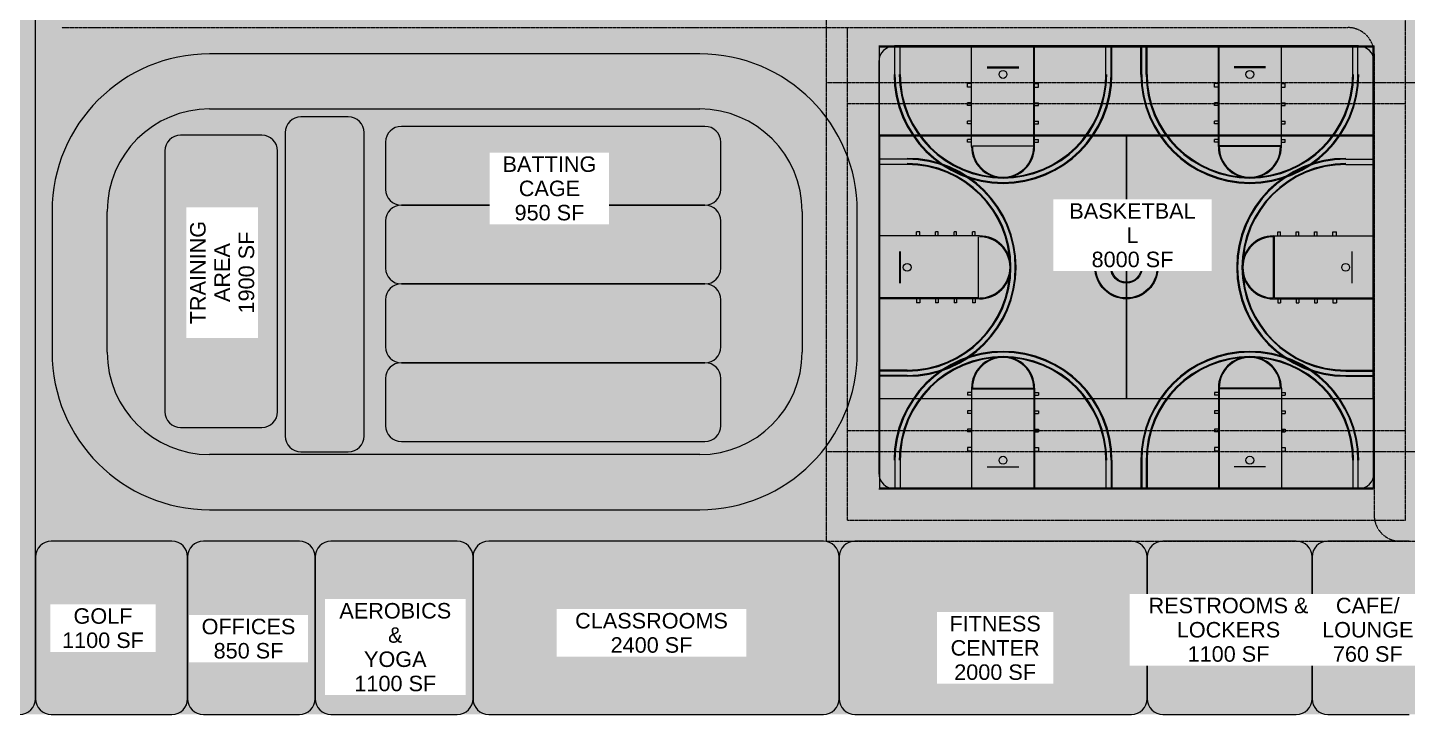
# Model space of a CAD drawing. Header units: inches. Extents: x 15868 to 47478, y -26121 to 7059.
# Drawn here: x 41558 to 44711, y -23012 to -21442 of the extents above; entities that cross this region are included whole.
import ezdxf

# ---------------------------------------------------------------- set-up
doc = ezdxf.new("R2010")
doc.units = ezdxf.units.IN
doc.header["$MEASUREMENT"] = 0
doc.linetypes.add('Hidden 1_8_', pattern=[0.1875, 0.125, -0.0625])
for name, color, linetype, lineweight in [('A-DETL', 90, 'Continuous', 9), ('A-DETL-GENF', 92, 'Continuous', 9), ('A-DETL-HDLN', 90, 'Hidden 1_8_', 9), ('A-DETL-WIDE', 214, 'Continuous', 15), ('G-ANNO-TEXT', 231, 'Continuous', 9)]:
    doc.layers.add(name, color=color, linetype=linetype, lineweight=lineweight)
doc.styles.add('Arial', font='arial.ttf', dxfattribs={"height": 35.407186})

msp = doc.modelspace()

# ---------------------------------------------------------------- hatches: boundary and pattern name
at = {"layer": 'A-DETL-GENF'}
msp.add_hatch(color=7, dxfattribs=at).paths.add_polyline_path([(42544.2, -23012.1), (45044.4, -23012.1), (45044.4, -22616.1), (44755.4, -22616.1), (44755.4, -21416.1), (41576.4, -21416.1), (41576.4, -20456.1), (41168.4, -20456.1), (41168.4, -23012.1), (42543.9, -23012.1)], flags=0)

# ---------------------------------------------------------------- linework, layer by layer
at = {"layer": 'A-DETL'}
for p, q in [((43503.4, -21484.1), (44632.6, -21484.1)), ((43505.4, -21688.1), (43505.4, -21486.1)), ((43505.4, -21486.1), (44633.2, -21486.1)), ((43540.4, -21549.1), (43540.4, -21486.1)), ((43552.4, -21549.1), (43552.4, -21486.1)), ((43715.4, -21714.1), (43715.4, -21486.1)), ((43857.4, -21712.1), (43857.4, -21486.1)), ((43859.4, -21714.1), (43859.4, -21486.1)), ((44022.4, -21549.1), (44022.4, -21486.1)), ((44034.4, -21549.1), (44034.4, -21486.1)), ((44036.4, -21549.1), (44036.4, -21486.1)), ((44102.4, -21549.1), (44102.4, -21486.1)), ((44104.4, -21549.1), (44104.4, -21486.1)), ((44114.4, -21549.1), (44114.4, -21486.1)), ((44116.4, -21549.1), (44116.4, -21486.1)), ((44279.4, -21714.1), (44279.4, -21486.1)), ((44281.4, -21712.1), (44281.4, -21486.1)), ((44423.4, -21714.1), (44423.4, -21486.1)), ((44586.4, -21549.1), (44586.4, -21486.1)), ((44598.4, -21549.1), (44598.4, -21486.1)), ((44632.6, -21484.1), (44635.4, -21484.1)), ((44633.2, -21486.1), (44633.4, -21486.1)), ((44633.4, -21486.7), (44633.4, -21486.1)), ((44633.4, -21688.1), (44633.4, -21486.7)), ((44635.4, -21688.1), (44635.4, -21484.1)), ((43751.4, -21532.1), (43823.4, -21532.1)), ((43751.4, -21534.1), (43823.4, -21534.1)), ((44387.4, -21532.1), (44315.4, -21532.1)), ((44387.4, -21534.1), (44315.4, -21534.1)), ((43715.4, -21570.1), (43706.4, -21570.1)), ((43706.4, -21578.1), (43706.4, -21570.1)), ((43715.4, -21578.1), (43706.4, -21578.1)), ((43859.4, -21570.1), (43868.4, -21570.1)), ((43859.4, -21578.1), (43868.4, -21578.1)), ((43868.4, -21578.1), (43868.4, -21570.1)), ((44279.4, -21570.1), (44270.4, -21570.1)), ((44270.4, -21578.1), (44270.4, -21570.1)), ((44279.4, -21578.1), (44270.4, -21578.1)), ((44423.4, -21570.1), (44432.4, -21570.1)), ((44423.4, -21578.1), (44432.4, -21578.1)), ((44432.4, -21578.1), (44432.4, -21570.1)), ((43715.4, -21614.1), (43706.4, -21614.1)), ((43706.4, -21620.1), (43706.4, -21614.1)), ((43715.4, -21620.1), (43706.4, -21620.1)), ((43859.4, -21614.1), (43868.4, -21614.1)), ((43859.4, -21620.1), (43868.4, -21620.1)), ((43868.4, -21620.1), (43868.4, -21614.1)), ((44279.4, -21614.1), (44270.4, -21614.1)), ((44270.4, -21620.1), (44270.4, -21614.1)), ((44279.4, -21620.1), (44270.4, -21620.1)), ((44423.4, -21614.1), (44432.4, -21614.1)), ((44423.4, -21620.1), (44432.4, -21620.1)), ((44432.4, -21620.1), (44432.4, -21614.1)), ((43715.4, -21656.1), (43706.4, -21656.1)), ((43706.4, -21662.1), (43706.4, -21656.1)), ((43859.4, -21656.1), (43868.4, -21656.1)), ((43868.4, -21662.1), (43868.4, -21656.1)), ((44279.4, -21656.1), (44270.4, -21656.1)), ((44270.4, -21662.1), (44270.4, -21656.1)), ((44423.4, -21656.1), (44432.4, -21656.1)), ((44432.4, -21662.1), (44432.4, -21656.1)), ((44635.4, -21688.1), (43503.4, -21688.1)), ((43505.4, -21690.1), (43505.4, -22290.1)), ((44633.4, -21690.1), (43505.4, -21690.1)), ((43715.4, -21662.1), (43706.4, -21662.1)), ((43859.4, -21662.1), (43868.4, -21662.1)), ((44068.4, -21690.1), (44068.4, -22290.1)), ((44069.4, -21690.1), (44069.4, -22290.1)), ((44279.4, -21662.1), (44270.4, -21662.1)), ((44423.4, -21662.1), (44432.4, -21662.1)), ((44633.4, -22290.1), (44633.4, -21690.1)), ((44635.4, -22292.1), (44635.4, -21688.1)), ((43715.4, -21698.1), (43706.4, -21698.1)), ((43706.4, -21704.1), (43706.4, -21698.1)), ((43715.4, -21704.1), (43706.4, -21704.1)), ((43717.4, -21712.1), (43857.4, -21712.1)), ((43859.4, -21698.1), (43868.4, -21698.1)), ((43859.4, -21704.1), (43868.4, -21704.1)), ((43868.4, -21704.1), (43868.4, -21698.1)), ((44279.4, -21698.1), (44270.4, -21698.1)), ((44270.4, -21704.1), (44270.4, -21698.1)), ((44279.4, -21704.1), (44270.4, -21704.1)), ((44421.4, -21712.1), (44281.4, -21712.1)), ((44421.4, -21714.1), (44281.4, -21714.1)), ((44423.4, -21698.1), (44432.4, -21698.1)), ((44423.4, -21704.1), (44432.4, -21704.1)), ((44432.4, -21704.1), (44432.4, -21698.1)), ((43568.4, -21743.1), (43505.4, -21743.1)), ((43568.4, -21755.1), (43505.4, -21755.1)), ((44570.4, -21743.1), (44633.4, -21743.1)), ((44570.4, -21755.1), (44633.4, -21755.1)), ((43589.4, -21918.1), (43589.4, -21909.1)), ((43597.4, -21909.1), (43589.4, -21909.1)), ((43597.4, -21918.1), (43597.4, -21909.1)), ((43633.4, -21918.1), (43633.4, -21909.1)), ((43639.4, -21909.1), (43633.4, -21909.1)), ((43639.4, -21918.1), (43639.4, -21909.1)), ((43675.4, -21918.1), (43675.4, -21909.1)), ((43681.4, -21909.1), (43675.4, -21909.1)), ((43681.4, -21918.1), (43681.4, -21909.1)), ((43717.4, -21918.1), (43717.4, -21909.1)), ((43723.4, -21909.1), (43717.4, -21909.1)), ((43723.4, -21918.1), (43723.4, -21909.1)), ((44415.4, -21909.1), (44421.4, -21909.1)), ((44415.4, -21918.1), (44415.4, -21909.1)), ((44421.4, -21918.1), (44421.4, -21909.1)), ((44457.4, -21909.1), (44463.4, -21909.1)), ((44457.4, -21918.1), (44457.4, -21909.1)), ((44463.4, -21918.1), (44463.4, -21909.1)), ((44499.4, -21909.1), (44505.4, -21909.1)), ((44499.4, -21918.1), (44499.4, -21909.1)), ((44505.4, -21918.1), (44505.4, -21909.1)), ((44541.4, -21909.1), (44549.4, -21909.1)), ((44541.4, -21918.1), (44541.4, -21909.1)), ((44549.4, -21918.1), (44549.4, -21909.1)), ((43733.4, -21918.1), (43505.4, -21918.1)), ((43731.4, -22060.1), (43731.4, -21920.1)), ((44405.4, -21918.1), (44633.4, -21918.1)), ((44405.4, -22060.1), (44405.4, -21920.1)), ((44407.4, -22060.1), (44407.4, -21920.1)), ((43551.4, -22026.1), (43551.4, -21954.1)), ((43553.4, -22026.1), (43553.4, -21954.1)), ((44585.4, -22026.1), (44585.4, -21954.1)), ((43731.4, -22060.1), (43505.4, -22060.1)), ((43733.4, -22062.1), (43505.4, -22062.1)), ((43589.4, -22062.1), (43589.4, -22071.1)), ((43597.4, -22071.1), (43589.4, -22071.1)), ((43597.4, -22062.1), (43597.4, -22071.1)), ((43633.4, -22062.1), (43633.4, -22071.1)), ((43639.4, -22071.1), (43633.4, -22071.1)), ((43639.4, -22062.1), (43639.4, -22071.1)), ((43675.4, -22062.1), (43675.4, -22071.1)), ((43681.4, -22071.1), (43675.4, -22071.1)), ((43681.4, -22062.1), (43681.4, -22071.1)), ((43717.4, -22062.1), (43717.4, -22071.1)), ((43723.4, -22071.1), (43717.4, -22071.1)), ((43723.4, -22062.1), (43723.4, -22071.1)), ((44405.4, -22062.1), (44633.4, -22062.1)), ((44407.4, -22060.1), (44633.4, -22060.1)), ((44415.4, -22062.1), (44415.4, -22071.1)), ((44415.4, -22071.1), (44421.4, -22071.1)), ((44421.4, -22062.1), (44421.4, -22071.1)), ((44457.4, -22062.1), (44457.4, -22071.1)), ((44457.4, -22071.1), (44463.4, -22071.1)), ((44463.4, -22062.1), (44463.4, -22071.1)), ((44499.4, -22062.1), (44499.4, -22071.1)), ((44499.4, -22071.1), (44505.4, -22071.1)), ((44505.4, -22062.1), (44505.4, -22071.1)), ((44541.4, -22062.1), (44541.4, -22071.1)), ((44541.4, -22071.1), (44549.4, -22071.1)), ((44549.4, -22062.1), (44549.4, -22071.1)), ((43568.4, -22225.1), (43505.4, -22225.1)), ((43568.4, -22227.1), (43505.4, -22227.1)), ((44570.4, -22225.1), (44633.4, -22225.1)), ((44570.4, -22227.1), (44633.4, -22227.1)), ((43568.4, -22237.1), (43505.4, -22237.1)), ((43568.4, -22239.1), (43505.4, -22239.1)), ((44570.4, -22237.1), (44633.4, -22237.1)), ((44570.4, -22239.1), (44633.4, -22239.1)), ((43505.4, -22290.1), (44633.4, -22290.1)), ((43505.4, -22292.1), (43505.4, -22494.1)), ((43706.4, -22276.1), (43706.4, -22282.1)), ((43715.4, -22276.1), (43706.4, -22276.1)), ((43715.4, -22282.1), (43706.4, -22282.1)), ((43715.4, -22266.1), (43715.4, -22494.1)), ((43717.4, -22266.1), (43857.4, -22266.1)), ((43717.4, -22268.1), (43857.4, -22268.1)), ((43857.4, -22268.1), (43857.4, -22494.1)), ((43859.4, -22266.1), (43859.4, -22494.1)), ((43859.4, -22276.1), (43868.4, -22276.1)), ((43859.4, -22282.1), (43868.4, -22282.1)), ((43868.4, -22276.1), (43868.4, -22282.1)), ((44270.4, -22276.1), (44270.4, -22282.1)), ((44279.4, -22276.1), (44270.4, -22276.1)), ((44279.4, -22282.1), (44270.4, -22282.1)), ((44279.4, -22266.1), (44279.4, -22494.1)), ((44421.4, -22266.1), (44281.4, -22266.1)), ((44421.4, -22268.1), (44281.4, -22268.1)), ((44281.4, -22268.1), (44281.4, -22494.1)), ((44423.4, -22266.1), (44423.4, -22494.1)), ((44423.4, -22276.1), (44432.4, -22276.1)), ((44423.4, -22282.1), (44432.4, -22282.1)), ((44432.4, -22276.1), (44432.4, -22282.1)), ((44633.4, -22292.1), (44633.4, -22494.1)), ((44635.4, -22292.1), (44635.4, -22496.1)), ((43706.4, -22318.1), (43706.4, -22324.1)), ((43715.4, -22318.1), (43706.4, -22318.1)), ((43859.4, -22318.1), (43868.4, -22318.1)), ((43868.4, -22318.1), (43868.4, -22324.1)), ((44270.4, -22318.1), (44270.4, -22324.1)), ((44279.4, -22318.1), (44270.4, -22318.1)), ((44423.4, -22318.1), (44432.4, -22318.1)), ((44432.4, -22318.1), (44432.4, -22324.1)), ((43715.4, -22324.1), (43706.4, -22324.1)), ((43859.4, -22324.1), (43868.4, -22324.1)), ((44279.4, -22324.1), (44270.4, -22324.1)), ((44423.4, -22324.1), (44432.4, -22324.1)), ((43706.4, -22360.1), (43706.4, -22366.1)), ((43715.4, -22360.1), (43706.4, -22360.1)), ((43715.4, -22366.1), (43706.4, -22366.1)), ((43859.4, -22360.1), (43868.4, -22360.1)), ((43859.4, -22366.1), (43868.4, -22366.1)), ((43868.4, -22360.1), (43868.4, -22366.1)), ((44270.4, -22360.1), (44270.4, -22366.1)), ((44279.4, -22360.1), (44270.4, -22360.1)), ((44279.4, -22366.1), (44270.4, -22366.1)), ((44423.4, -22360.1), (44432.4, -22360.1)), ((44423.4, -22366.1), (44432.4, -22366.1)), ((44432.4, -22360.1), (44432.4, -22366.1)), ((43706.4, -22402.1), (43706.4, -22410.1)), ((43715.4, -22402.1), (43706.4, -22402.1)), ((43715.4, -22410.1), (43706.4, -22410.1)), ((43859.4, -22402.1), (43868.4, -22402.1)), ((43859.4, -22410.1), (43868.4, -22410.1)), ((43868.4, -22402.1), (43868.4, -22410.1)), ((44270.4, -22402.1), (44270.4, -22410.1)), ((44279.4, -22402.1), (44270.4, -22402.1)), ((44279.4, -22410.1), (44270.4, -22410.1)), ((44423.4, -22402.1), (44432.4, -22402.1)), ((44423.4, -22410.1), (44432.4, -22410.1)), ((44432.4, -22402.1), (44432.4, -22410.1)), ((43540.4, -22431.1), (43540.4, -22494.1)), ((43552.4, -22431.1), (43552.4, -22494.1)), ((43751.4, -22446.1), (43823.4, -22446.1)), ((44022.4, -22431.1), (44022.4, -22494.1)), ((44034.4, -22431.1), (44034.4, -22494.1)), ((44036.4, -22431.1), (44036.4, -22494.1)), ((44102.4, -22431.1), (44102.4, -22494.1)), ((44104.4, -22431.1), (44104.4, -22494.1)), ((44114.4, -22431.1), (44114.4, -22494.1)), ((44116.4, -22431.1), (44116.4, -22494.1)), ((44387.4, -22446.1), (44315.4, -22446.1)), ((44586.4, -22431.1), (44586.4, -22494.1)), ((44598.4, -22431.1), (44598.4, -22494.1)), ((43503.4, -22496.1), (44635.4, -22496.1)), ((43505.4, -22494.1), (44633.4, -22494.1))]:
    msp.add_line(p, q, dxfattribs=at)
for centre, radius in [((43787.4, -21549.1), 9), ((44351.4, -21549.1), 9), ((44069.4, -21990.1), 72), ((44069.4, -21990.1), 70), ((44069.4, -21990.1), 36), ((44069.4, -21990.1), 34), ((43568.4, -21990.1), 9), ((44570.4, -21990.1), 9), ((43787.4, -22431.1), 9), ((44351.4, -22431.1), 9)]:
    msp.add_circle(centre, radius, dxfattribs=at)
for centre, radius, start, end in [((43787.4, -21549.1), 249, 180, 270), ((43787.4, -21549.1), 247, 180, 270), ((43787.4, -21549.1), 237, 180, 270), ((43787.4, -21549.1), 235, 180, 270), ((43787.4, -21549.1), 247, 270, 360), ((43787.4, -21549.1), 249, 270, 360), ((43787.4, -21549.1), 235, 270, 0), ((43787.4, -21549.1), 237, 270, 0), ((44351.4, -21549.1), 249, 180, 270), ((44351.4, -21549.1), 247, 180, 270), ((44351.4, -21549.1), 237, 180, 270), ((44351.4, -21549.1), 235, 180, 270), ((44351.4, -21549.1), 247, 270, 360), ((44351.4, -21549.1), 249, 270, 360), ((44351.4, -21549.1), 235, 270, 0), ((44351.4, -21549.1), 237, 270, 0), ((43787.4, -21714.1), 72, 180, 0), ((43787.4, -21714.1), 70, 180, 0), ((44351.4, -21714.1), 72, 180, 360), ((44351.4, -21714.1), 70, 180, 0), ((43568.4, -21990.1), 249, 0, 90), ((43568.4, -21990.1), 247, 0, 90), ((43568.4, -21990.1), 237, 0, 90), ((43568.4, -21990.1), 235, 0, 90), ((44570.4, -21990.1), 249, 90, 180), ((44570.4, -21990.1), 247, 90, 180), ((44570.4, -21990.1), 237, 90, 180), ((44570.4, -21990.1), 235, 90, 180), ((43733.4, -21990.1), 72, 270, 90), ((43733.4, -21990.1), 70, 270, 90), ((44405.4, -21990.1), 72, 90, 270), ((44405.4, -21990.1), 70, 90, 270), ((43568.4, -21990.1), 247, 270, 0), ((43568.4, -21990.1), 249, 270, 0), ((43568.4, -21990.1), 235, 270, 0), ((43568.4, -21990.1), 237, 270, 0), ((44570.4, -21990.1), 249, 180, 270), ((44570.4, -21990.1), 247, 180, 270), ((44570.4, -21990.1), 237, 180, 270), ((44570.4, -21990.1), 235, 180, 270), ((43787.4, -22431.1), 249, 90, 180), ((43787.4, -22431.1), 247, 90, 180), ((43787.4, -22431.1), 237, 90, 180), ((43787.4, -22431.1), 235, 90, 180), ((43787.4, -22266.1), 72, 0, 180), ((43787.4, -22266.1), 70, 0, 180), ((43787.4, -22431.1), 249, 0, 90), ((43787.4, -22431.1), 247, 0, 90), ((43787.4, -22431.1), 237, 0, 90), ((43787.4, -22431.1), 235, 0, 90), ((44351.4, -22431.1), 249, 90, 180), ((44351.4, -22431.1), 247, 90, 180), ((44351.4, -22431.1), 237, 90, 180), ((44351.4, -22431.1), 235, 90, 180), ((44351.4, -22266.1), 72, 0, 180), ((44351.4, -22266.1), 70, 0, 180), ((44351.4, -22431.1), 249, 0, 90), ((44351.4, -22431.1), 247, 0, 90), ((44351.4, -22431.1), 237, 0, 90), ((44351.4, -22431.1), 235, 0, 90)]:
    msp.add_arc(centre, radius, start, end, dxfattribs=at)
at = {"layer": 'A-DETL-HDLN'}
for p, q in [((43383.4, -21364.1), (43383.4, -21442.1)), ((44707.4, -22568.1), (44707.4, -21412.1)), ((41636.4, -21442.1), (44575.4, -21442.1)), ((43383.4, -21442.1), (43383.4, -22616.1)), ((43431.4, -21442.1), (43431.4, -22568.1)), ((44635.4, -21502.1), (44635.4, -22556.1)), ((44635.4, -21568.1), (43383.4, -21568.1)), ((44755.4, -21568.1), (44635.4, -21568.1)), ((44635.4, -21616.1), (43431.4, -21616.1)), ((44707.4, -21616.1), (44635.4, -21616.1)), ((44635.4, -22364.1), (43431.4, -22364.1)), ((44707.4, -22364.1), (44635.4, -22364.1)), ((44635.4, -22412.1), (43383.4, -22412.1)), ((44755.4, -22412.1), (44635.4, -22412.1)), ((43431.4, -22568.1), (44636.7, -22568.1)), ((44636.7, -22568.1), (44707.4, -22568.1)), ((43383.4, -22616.1), (44695.4, -22616.1)), ((44695.4, -22616.1), (44755.4, -22616.1)), ((44695.4, -22616.1), (46067.4, -22616.1))]:
    msp.add_line(p, q, dxfattribs=at)
for centre, start, end in [((44575.4, -21502.1), 0, 90), ((44695.4, -22556.1), 180, 270)]:
    msp.add_arc(centre, 60, start, end, dxfattribs=at)
at = {"layer": 'A-DETL-WIDE'}
for p, q in [((41576.4, -22976.1), (41576.4, -21382.1)), ((43094.4, -21502.1), (41974.3, -21502.1)), ((44599.4, -21484.1), (43539.4, -21484.1)), ((43503.4, -21520.1), (43503.4, -22460.1)), ((44635.4, -22460.1), (44635.4, -21520.1)), ((41974.3, -21628.1), (43094.4, -21628.1)), ((42291.2, -21646.1), (42183.1, -21646.1)), ((42093.7, -21688.1), (41908.1, -21688.1)), ((42147.1, -21682.1), (42147.1, -22375.8)), ((42327.2, -22375.8), (42327.2, -21682.1)), ((43106.3, -21667.9), (42412.5, -21667.9)), ((41872.1, -21724.1), (41872.1, -22320.1)), ((42129.7, -22320.1), (42129.7, -21724.1)), ((42376.5, -21703.9), (42376.5, -21812)), ((43142.3, -21812), (43142.3, -21703.9)), ((42412.5, -21848), (43106.3, -21848)), ((43106.3, -21848), (42412.5, -21848)), ((41614.3, -21862.1), (41614.3, -22184.1)), ((41740.3, -22184.1), (41740.3, -21862.1)), ((43328.4, -21862.1), (43328.4, -22184.1)), ((43454.4, -22184.1), (43454.4, -21862.1)), ((42376.5, -21884), (42376.5, -21992)), ((43142.3, -21992), (43142.3, -21884)), ((42412.5, -22028), (43106.3, -22028)), ((43106.3, -22028), (42412.5, -22028)), ((42376.5, -22064), (42376.5, -22172.1)), ((43142.3, -22172.1), (43142.3, -22064)), ((42412.5, -22208.1), (43106.3, -22208.1)), ((43106.3, -22208.1), (42412.5, -22208.1)), ((42376.5, -22244.1), (42376.5, -22352.2)), ((43142.3, -22352.2), (43142.3, -22244.1)), ((41908.1, -22356.1), (42093.7, -22356.1)), ((43094.4, -22418.1), (41974.3, -22418.1)), ((42183.1, -22411.8), (42291.2, -22411.8)), ((42412.5, -22388.2), (43106.3, -22388.2)), ((43539.4, -22496.1), (44599.4, -22496.1)), ((41974.3, -22544.1), (43094.4, -22544.1)), ((41888.1, -22616.1), (41612.4, -22616.1)), ((42179.4, -22616.1), (41960.1, -22616.1)), ((42540.2, -22616.1), (42251.4, -22616.1)), ((43376.8, -22616.1), (42612.2, -22616.1)), ((44080.9, -22616.1), (43448.8, -22616.1)), ((44457.5, -22616.1), (44152.9, -22616.1)), ((44695.4, -22616.1), (44529.5, -22616.1)), ((44715.5, -22616.1), (44695.4, -22616.1)), ((41576.4, -22652.1), (41576.4, -22976.1)), ((41924.1, -22652.1), (41924.1, -22976.1)), ((41924.1, -22976.1), (41924.1, -22652.1)), ((42215.4, -22976.1), (42215.4, -22652.1)), ((42215.4, -22652.1), (42215.4, -22976.1)), ((42576.2, -22976.1), (42576.2, -22652.1)), ((42576.2, -22652.1), (42576.2, -22976.1)), ((43412.8, -22652.1), (43412.8, -22976.1)), ((43412.8, -22976.1), (43412.8, -22652.1)), ((44116.9, -22976.1), (44116.9, -22652.1)), ((44116.9, -22652.1), (44116.9, -22976.1)), ((44493.5, -22976.1), (44493.5, -22652.1)), ((44493.5, -22652.1), (44493.5, -22976.1)), ((41612.4, -23012.1), (41888.1, -23012.1)), ((41960.1, -23012.1), (42179.4, -23012.1)), ((42251.4, -23012.1), (42540.2, -23012.1)), ((42612.2, -23012.1), (43376.8, -23012.1)), ((43448.8, -23012.1), (44080.9, -23012.1)), ((44152.9, -23012.1), (44457.5, -23012.1)), ((44529.5, -23012.1), (44715.5, -23012.1))]:
    msp.add_line(p, q, dxfattribs=at)
for centre, radius, start, end in [((41974.3, -21862.1), 360, 90, 180), ((43094.4, -21862.1), 360, 360, 90), ((43539.4, -21520.1), 36, 90, 180), ((44599.4, -21520.1), 36, 0, 90), ((41974.3, -21862.1), 234, 90, 180), ((43094.4, -21862.1), 234, 360, 90), ((42183.1, -21682.1), 36, 90, 180), ((42291.2, -21682.1), 36, 0, 90), ((41908.1, -21724.1), 36, 90, 180), ((42093.7, -21724.1), 36, 0, 90), ((42412.5, -21703.9), 36, 90, 180), ((43106.3, -21703.9), 36, 0, 90), ((42412.5, -21812), 36, 180, 270), ((43106.3, -21812), 36, 270, 0), ((42412.5, -21884), 36, 90, 180), ((43106.3, -21884), 36, 0, 90), ((42412.5, -21992), 36, 180, 270), ((43106.3, -21992), 36, 270, 0), ((42412.5, -22064), 36, 90, 180), ((43106.3, -22064), 36, 0, 90), ((41974.3, -22184.1), 360, 180, 270), ((41974.3, -22184.1), 234, 180, 270), ((42412.5, -22172.1), 36, 180, 270), ((43094.4, -22184.1), 360, 270, 360), ((43094.4, -22184.1), 234, 270, 0), ((43106.3, -22172.1), 36, 270, 0), ((42412.5, -22244.1), 36, 90, 180), ((43106.3, -22244.1), 36, 0, 90), ((41908.1, -22320.1), 36, 180, 270), ((42093.7, -22320.1), 36, 270, 0), ((42412.5, -22352.2), 36, 180, 270), ((43106.3, -22352.2), 36, 270, 0), ((42183.1, -22375.8), 36, 180, 270), ((42291.2, -22375.8), 36, 270, 0), ((43539.4, -22460.1), 36, 180, 270), ((44599.4, -22460.1), 36, 270, 0), ((41612.4, -22652.1), 36, 90, 180), ((41888.1, -22652.1), 36, 0, 90), ((41960.1, -22652.1), 36, 90, 180), ((42179.4, -22652.1), 36, 0, 90), ((42251.4, -22652.1), 36, 90, 180), ((42540.2, -22652.1), 36, 0, 90), ((42612.2, -22652.1), 36, 90, 180), ((43376.8, -22652.1), 36, 0, 90), ((43448.8, -22652.1), 36, 90, 180), ((44080.9, -22652.1), 36, 0, 90), ((44152.9, -22652.1), 36, 90, 180), ((44457.5, -22652.1), 36, 0, 90), ((44529.5, -22652.1), 36, 90, 180), ((41540.4, -22976.1), 36, 270, 0), ((41612.4, -22976.1), 36, 180, 270), ((41888.1, -22976.1), 36, 270, 0), ((41960.1, -22976.1), 36, 180, 270), ((42179.4, -22976.1), 36, 270, 0), ((42251.4, -22976.1), 36, 180, 270), ((42540.2, -22976.1), 36, 270, 0), ((42612.2, -22976.1), 36, 180, 270), ((43376.8, -22976.1), 36, 270, 0), ((43448.8, -22976.1), 36, 180, 270), ((44080.9, -22976.1), 36, 270, 0), ((44152.9, -22976.1), 36, 180, 270), ((44457.5, -22976.1), 36, 270, 0), ((44529.5, -22976.1), 36, 180, 270)]:
    msp.add_arc(centre, radius, start, end, dxfattribs=at)

# ---------------------------------------------------------------- next in the draw order: texts
at = {"layer": 'G-ANNO-TEXT', "color": 7, "char_height": 35.41, "attachment_point": 2, "line_spacing_factor": 0.938532, "style": 'Arial', "bg_fill": 3, "box_fill_scale": 1.25, "bg_fill_color": 0, "bg_fill_transparency": 0}
for s, insert, width in [('BATTING\\PCAGE\\P950 SF', (42750.9, -21736.5), 254.88), ('BASKETBAL\\PL\\P8000 SF', (44083.2, -21843.5), 343.872), ('GOLF\\P1100 SF', (41730.7, -22769.4), 222.912), ('AEROBICS\\P&\\PYOGA\\P1100 SF', (42398.6, -22757.4), 304.128), ('CAFE/\\PLOUNGE\\P760 SF', (44620.9, -22745.4), 248.4), ('OFFICES\\P850 SF', (42063.2, -22793.4), 254.88), ('CLASSROOMS\\P2400 SF', (42984.1, -22780.2), 415.152), ('FITNESS\\PCENTER\\P2000 SF', (43769.3, -22786.9), 248.4)]:
    msp.add_mtext(s, dxfattribs=dict(at, insert=insert, width=width))
at = {"layer": 'G-ANNO-TEXT', "color": 7, "insert": (41929.8, -22002.1), "char_height": 35.41, "width": 280.8, "attachment_point": 2, "rotation": 90, "line_spacing_factor": 0.938532, "style": 'Arial', "bg_fill": 3, "box_fill_scale": 1.25, "bg_fill_color": 0, "bg_fill_transparency": 0}
msp.add_mtext('TRAINING\\PAREA\\P1900 SF', dxfattribs=at)

# ---------------------------------------------------------------- next in the draw order: texts
at = {"layer": 'G-ANNO-TEXT', "color": 7, "insert": (44302.6, -22745.4), "char_height": 35.407, "width": 434.592, "attachment_point": 2, "line_spacing_factor": 0.938532, "style": 'Arial', "bg_fill": 3, "box_fill_scale": 1.25, "bg_fill_color": 0, "bg_fill_transparency": 0}
msp.add_mtext('RESTROOMS &\\PLOCKERS\\P1100 SF\\P', dxfattribs=at)

doc.saveas('drawing.dxf')
